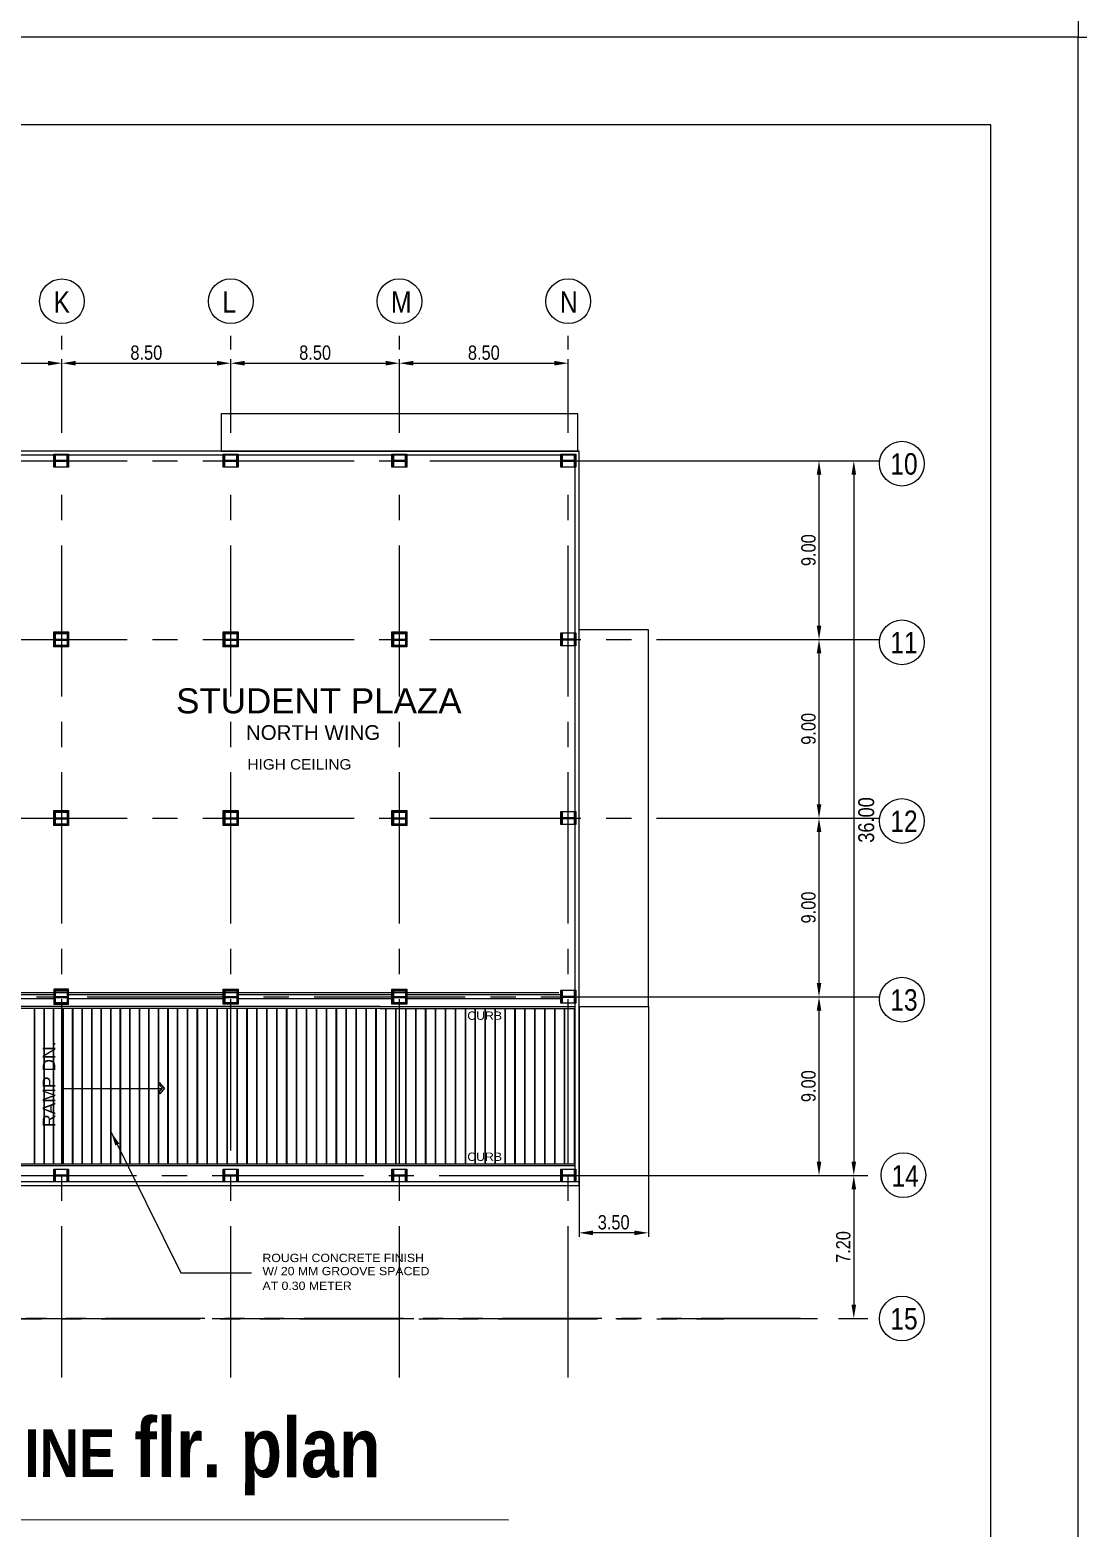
# Model space of a CAD drawing. Header units: millimetres. Extents: x 2148 to 2681, y 758 to 986.
# Drawn here: x 2248.65 to 2275.05, y 872.5 to 910.22 of the extents above; entities that cross this region are included whole.
import ezdxf

# ---------------------------------------------------------------- set-up
doc = ezdxf.new("R2010")
doc.units = ezdxf.units.MM
for name, pattern in [('CENTER2', [28.575, 19.05, -3.175, 3.175, -3.175]), ('PHANTOM2', [1.25, 0.625, -0.125, 0.125, -0.125, 0.125, -0.125]), ('PHANTOMX2', [5, 2.5, -0.5, 0.5, -0.5, 0.5, -0.5])]:
    doc.linetypes.add(name, pattern=pattern)
for name, color, linetype in [('3TX-TITLE', 3, 'Continuous'), ('4CO', 4, 'Continuous'), ('cladding', 2, 'Continuous'), ('COL-EX', 2, 'Continuous'), ('COL-IN', 2, 'Continuous'), ('D', 1, 'Continuous'), ('DIM', 20, 'Continuous'), ('DR', 7, 'Continuous'), ('ELAYOUT', 4, 'Continuous'), ('FIXTURE', 1, 'Continuous'), ('grid', 241, 'PHANTOMX2'), ('HATCH', 8, 'Continuous'), ('S_GRID LINES', 252, 'Continuous'), ('TEXT', 6, 'Continuous'), ('wall', 4, 'Continuous')]:
    doc.layers.add(name, color=color, linetype=linetype)
doc.styles.add('ARIALNW', font='ARIALN.TTF')
doc.styles.add('MMTX$0$ESMX$0$X-OPTA1D', font='x-opta1d')
doc.styles.add('ROMANT', font='romant__.ttf')
doc.styles.add('SWISS', font='swissl.ttf')
doc.dimstyles.new('DIM 200', dxfattribs={"dimtxt": 0.36, "dimasz": 0.35, "dimexe": 0.1, "dimexo": 0, "dimgap": 0.08, "dimtad": 1, "dimlfac": 2, "dimrnd": 0.005, "dimzin": 1, "dimdsep": 46, "dimtxsty": 'ARIALNW', "dimcen": 0.09, "dimclrd": 6, "dimclre": 6, "dimclrt": 13, "dimadec": 0, "dimazin": 0, "dimtfac": 1, "dimtofl": 0, "dimtmove": 2, "dimatfit": 3, "dimfxl": 1, "dimtolj": 1, "dimtzin": 0, "dimarcsym": 0})

# ---------------------------------------------------------------- blocks, each defined once
blk = doc.blocks.new('A$C1DB67A09')
at = {"layer": 'Defpoints', "ltscale": 0.5, "elevation": 0}
blk.add_lwpolyline([(7.292, -83.48), (108.892, -83.48), (108.892, -7.28), (7.292, -7.28)], close=True, dxfattribs=at)
at = {"layer": 'wall', "color": 16, "linetype": 'ByBlock', "ltscale": 1.5, "elevation": 0}
blk.add_lwpolyline([(9.492, -81.28), (106.692, -81.28), (106.692, -9.48), (9.492, -9.48)], close=True, dxfattribs=at)
blk = doc.blocks.new('*D2242')
at = {"layer": 'D', "color": 6, "lineweight": -2, "ltscale": 0.5, "transparency": 16777216}
for p, q in [((2262.451, 899.373), (2269.503, 899.373)), ((2269.403, 899.023), (2269.403, 881.723)), ((2262.024, 881.373), (2269.503, 881.373))]:
    blk.add_line(p, q, dxfattribs=at)
at = {"layer": 'D', "color": 6, "ltscale": 0.5, "transparency": 16777216}
for points in [[(2269.344, 899.023), (2269.461, 899.023), (2269.403, 899.373)], [(2269.344, 881.723), (2269.461, 881.723), (2269.403, 881.373)]]:
    blk.add_solid(points, dxfattribs=at)
at = {"layer": 'Defpoints', "color": 0, "ltscale": 0.5, "transparency": 16777216}
for p in [(2262.451, 899.373, 0), (2262.024, 881.373, 0), (2269.403, 881.373)]:
    blk.add_point(p, dxfattribs=at)
at = {"layer": 'D', "color": 13, "ltscale": 0.5, "transparency": 16777216, "insert": (2269.718, 890.328), "char_height": 0.4, "attachment_point": 5, "rotation": 90, "style": 'ARIALNW'}
blk.add_mtext('\\A1;36.00', dxfattribs=at)
blk = doc.blocks.new('*D2243')
at = {"layer": 'D', "color": 6, "lineweight": -2, "ltscale": 0.5, "transparency": 16777216}
for p, q in [((2262.482, 885.633), (2262.482, 879.83)), ((2264.229, 885.633), (2264.229, 879.83)), ((2263.879, 879.93), (2262.832, 879.93))]:
    blk.add_line(p, q, dxfattribs=at)
at = {"layer": 'D', "color": 6, "ltscale": 0.5, "transparency": 16777216}
for points in [[(2262.832, 879.988), (2262.832, 879.872), (2262.482, 879.93)], [(2263.879, 879.988), (2263.879, 879.872), (2264.229, 879.93)]]:
    blk.add_solid(points, dxfattribs=at)
at = {"layer": 'Defpoints', "color": 0, "ltscale": 0.5, "transparency": 16777216}
for p in [(2262.482, 885.633), (2264.229, 885.633, 0), (2262.482, 879.93)]:
    blk.add_point(p, dxfattribs=at)
at = {"layer": 'D', "color": 13, "ltscale": 0.5, "transparency": 16777216, "insert": (2263.355, 880.194), "char_height": 0.36, "attachment_point": 5, "style": 'ARIALNW'}
blk.add_mtext('\\A1;3.50', dxfattribs=at)
blk = doc.blocks.new('*D2251')
at = {"layer": 'Defpoints', "color": 0, "linetype": 'ByBlock', "ltscale": 0.5, "transparency": 16777216}
for p in [(2244.938, 901.831, 0), (2249.459, 901.831), (2249.459, 901.831)]:
    blk.add_point(p, dxfattribs=at)
at = {"layer": 'ELAYOUT', "color": 6, "linetype": 'ByBlock', "lineweight": -2, "ltscale": 0.5, "transparency": 16777216}
for p, q in [((2244.938, 901.831), (2244.938, 901.931)), ((2245.288, 901.831), (2249.109, 901.831)), ((2249.459, 901.831), (2249.459, 901.931))]:
    blk.add_line(p, q, dxfattribs=at)
at = {"layer": 'ELAYOUT', "color": 6, "linetype": 'ByBlock', "ltscale": 0.5, "transparency": 16777216}
for points in [[(2245.288, 901.89), (2245.288, 901.773), (2244.938, 901.831)], [(2249.109, 901.89), (2249.109, 901.773), (2249.459, 901.831)]]:
    blk.add_solid(points, dxfattribs=at)
at = {"layer": 'ELAYOUT', "color": 13, "linetype": 'ByBlock', "ltscale": 0.5, "transparency": 16777216, "insert": (2247.199, 902.095), "char_height": 0.36, "attachment_point": 5, "style": 'ARIALNW'}
blk.add_mtext('\\A1;9.00', dxfattribs=at)
blk = doc.blocks.new('*D2252')
at = {"layer": 'Defpoints', "color": 0, "linetype": 'ByBlock', "ltscale": 0.5, "transparency": 16777216}
for p in [(2249.459, 901.831), (2253.711, 901.831), (2253.711, 901.831)]:
    blk.add_point(p, dxfattribs=at)
at = {"layer": 'ELAYOUT', "color": 6, "linetype": 'ByBlock', "lineweight": -2, "ltscale": 0.5, "transparency": 16777216}
for p, q in [((2249.459, 901.831), (2249.459, 901.931)), ((2249.809, 901.831), (2253.361, 901.831)), ((2253.711, 901.831), (2253.711, 901.931))]:
    blk.add_line(p, q, dxfattribs=at)
at = {"layer": 'ELAYOUT', "color": 6, "linetype": 'ByBlock', "ltscale": 0.5, "transparency": 16777216}
for points in [[(2249.809, 901.89), (2249.809, 901.773), (2249.459, 901.831)], [(2253.361, 901.89), (2253.361, 901.773), (2253.711, 901.831)]]:
    blk.add_solid(points, dxfattribs=at)
at = {"layer": 'ELAYOUT', "color": 13, "linetype": 'ByBlock', "ltscale": 0.5, "transparency": 16777216, "insert": (2251.585, 902.095), "char_height": 0.36, "attachment_point": 5, "style": 'ARIALNW'}
blk.add_mtext('\\A1;8.50', dxfattribs=at)
blk = doc.blocks.new('*D2253')
at = {"layer": 'Defpoints', "color": 0, "linetype": 'ByBlock', "ltscale": 0.5, "transparency": 16777216}
for p in [(2253.711, 901.831), (2257.96, 901.831), (2257.96, 901.831)]:
    blk.add_point(p, dxfattribs=at)
at = {"layer": 'ELAYOUT', "color": 6, "linetype": 'ByBlock', "lineweight": -2, "ltscale": 0.5, "transparency": 16777216}
for p, q in [((2253.711, 901.831), (2253.711, 901.931)), ((2254.061, 901.831), (2257.61, 901.831)), ((2257.96, 901.831), (2257.96, 901.931))]:
    blk.add_line(p, q, dxfattribs=at)
at = {"layer": 'ELAYOUT', "color": 6, "linetype": 'ByBlock', "ltscale": 0.5, "transparency": 16777216}
for points in [[(2254.061, 901.89), (2254.061, 901.773), (2253.711, 901.831)], [(2257.61, 901.89), (2257.61, 901.773), (2257.96, 901.831)]]:
    blk.add_solid(points, dxfattribs=at)
at = {"layer": 'ELAYOUT', "color": 13, "linetype": 'ByBlock', "ltscale": 0.5, "transparency": 16777216, "insert": (2255.836, 902.095), "char_height": 0.36, "attachment_point": 5, "style": 'ARIALNW'}
blk.add_mtext('\\A1;8.50', dxfattribs=at)
blk = doc.blocks.new('*D2254')
at = {"layer": 'Defpoints', "color": 0, "linetype": 'ByBlock', "ltscale": 0.5, "transparency": 16777216}
for p in [(2257.96, 901.831), (2262.21, 901.831, 0), (2262.21, 901.831)]:
    blk.add_point(p, dxfattribs=at)
at = {"layer": 'ELAYOUT', "color": 6, "linetype": 'ByBlock', "lineweight": -2, "ltscale": 0.5, "transparency": 16777216}
for p, q in [((2257.96, 901.831), (2257.96, 901.931)), ((2258.31, 901.831), (2261.86, 901.831)), ((2262.21, 901.831), (2262.21, 901.931))]:
    blk.add_line(p, q, dxfattribs=at)
at = {"layer": 'ELAYOUT', "color": 6, "linetype": 'ByBlock', "ltscale": 0.5, "transparency": 16777216}
for points in [[(2258.31, 901.89), (2258.31, 901.773), (2257.96, 901.831)], [(2261.86, 901.89), (2261.86, 901.773), (2262.21, 901.831)]]:
    blk.add_solid(points, dxfattribs=at)
at = {"layer": 'ELAYOUT', "color": 13, "linetype": 'ByBlock', "ltscale": 0.5, "transparency": 16777216, "insert": (2260.085, 902.095), "char_height": 0.36, "attachment_point": 5, "style": 'ARIALNW'}
blk.add_mtext('\\A1;8.50', dxfattribs=at)
blk = doc.blocks.new('*D2255')
at = {"color": 6, "lineweight": -2, "transparency": 16777216}
for p, q in [((2267.527, 899.373), (2268.626, 899.373)), ((2268.526, 899.023), (2268.526, 895.223)), ((2267.812, 894.873), (2268.626, 894.873))]:
    blk.add_line(p, q, dxfattribs=at)
at = {"color": 6, "transparency": 16777216}
for points in [[(2268.468, 899.023), (2268.585, 899.023), (2268.526, 899.373)], [(2268.468, 895.223), (2268.585, 895.223), (2268.526, 894.873)]]:
    blk.add_solid(points, dxfattribs=at)
at = {"layer": 'Defpoints', "color": 0, "transparency": 16777216}
for p in [(2267.527, 899.373), (2267.812, 894.873, 0), (2268.526, 894.873)]:
    blk.add_point(p, dxfattribs=at)
at = {"color": 13, "transparency": 16777216, "insert": (2268.263, 897.123), "char_height": 0.36, "attachment_point": 5, "rotation": 90, "style": 'ARIALNW'}
blk.add_mtext('\\A1;9.00', dxfattribs=at)
blk = doc.blocks.new('*D2256')
at = {"color": 6, "lineweight": -2, "transparency": 16777216}
for p, q in [((2267.812, 894.873), (2268.626, 894.873)), ((2268.526, 894.523), (2268.526, 890.723)), ((2268.526, 890.373), (2268.626, 890.373))]:
    blk.add_line(p, q, dxfattribs=at)
at = {"color": 6, "transparency": 16777216}
for points in [[(2268.468, 894.523), (2268.585, 894.523), (2268.526, 894.873)], [(2268.468, 890.723), (2268.585, 890.723), (2268.526, 890.373)]]:
    blk.add_solid(points, dxfattribs=at)
at = {"layer": 'Defpoints', "color": 0, "transparency": 16777216}
for p in [(2267.812, 894.873, 0), (2268.526, 890.373, 0), (2268.526, 890.373)]:
    blk.add_point(p, dxfattribs=at)
at = {"color": 13, "transparency": 16777216, "insert": (2268.263, 892.623), "char_height": 0.36, "attachment_point": 5, "rotation": 90, "style": 'ARIALNW'}
blk.add_mtext('\\A1;9.00', dxfattribs=at)
blk = doc.blocks.new('*D2257')
at = {"color": 6, "lineweight": -2, "transparency": 16777216}
for p, q in [((2268.526, 890.373), (2268.626, 890.373)), ((2268.526, 890.023), (2268.526, 886.223)), ((2268.526, 885.873), (2268.626, 885.873))]:
    blk.add_line(p, q, dxfattribs=at)
at = {"color": 6, "transparency": 16777216}
for points in [[(2268.468, 890.023), (2268.585, 890.023), (2268.526, 890.373)], [(2268.468, 886.223), (2268.585, 886.223), (2268.526, 885.873)]]:
    blk.add_solid(points, dxfattribs=at)
at = {"layer": 'Defpoints', "color": 0, "transparency": 16777216}
for p in [(2268.526, 890.373, 0), (2268.526, 885.873, 0), (2268.526, 885.873)]:
    blk.add_point(p, dxfattribs=at)
at = {"color": 13, "transparency": 16777216, "insert": (2268.263, 888.123), "char_height": 0.36, "attachment_point": 5, "rotation": 90, "style": 'ARIALNW'}
blk.add_mtext('\\A1;9.00', dxfattribs=at)
blk = doc.blocks.new('*D2238')
at = {"color": 6, "lineweight": -2, "transparency": 16777216}
for p, q in [((2268.526, 885.873), (2268.626, 885.873)), ((2268.526, 885.523), (2268.526, 881.724)), ((2268.526, 881.374), (2268.626, 881.374))]:
    blk.add_line(p, q, dxfattribs=at)
at = {"color": 6, "transparency": 16777216}
for points in [[(2268.468, 885.523), (2268.585, 885.523), (2268.526, 885.873)], [(2268.468, 881.724), (2268.585, 881.724), (2268.526, 881.374)]]:
    blk.add_solid(points, dxfattribs=at)
at = {"layer": 'Defpoints', "color": 0, "transparency": 16777216}
for p in [(2268.526, 885.873, 0), (2268.526, 881.374, 0), (2268.526, 881.374)]:
    blk.add_point(p, dxfattribs=at)
at = {"color": 13, "transparency": 16777216, "insert": (2268.263, 883.623), "char_height": 0.36, "attachment_point": 5, "rotation": 90, "style": 'ARIALNW'}
blk.add_mtext('\\A1;9.00', dxfattribs=at)
blk = doc.blocks.new('*D2239')
at = {"color": 6, "lineweight": -2, "transparency": 16777216}
for p, q in [((2269.018, 881.373), (2269.503, 881.373)), ((2269.403, 881.023), (2269.403, 878.122)), ((2269.018, 877.772), (2269.503, 877.772))]:
    blk.add_line(p, q, dxfattribs=at)
at = {"color": 6, "transparency": 16777216}
for points in [[(2269.344, 881.023), (2269.461, 881.023), (2269.403, 881.373)], [(2269.344, 878.122), (2269.461, 878.122), (2269.403, 877.772)]]:
    blk.add_solid(points, dxfattribs=at)
at = {"layer": 'Defpoints', "color": 0, "transparency": 16777216}
for p in [(2269.018, 881.373, 0), (2269.018, 877.772, 0), (2269.403, 877.772)]:
    blk.add_point(p, dxfattribs=at)
at = {"color": 13, "transparency": 16777216, "insert": (2269.139, 879.572), "char_height": 0.36, "attachment_point": 5, "rotation": 90, "style": 'ARIALNW'}
blk.add_mtext('\\A1;7.20', dxfattribs=at)

msp = doc.modelspace()

# ---------------------------------------------------------------- linework, layer by layer
at = {"ltscale": 0.05}
for p, q in [((2264.9983995, 899.3728434, 0), (2270.054741, 899.3728434, 0)), ((2264.9983995, 894.872725, 0), (2270.054741, 894.872725, 0)), ((2264.9983995, 890.372725, 0), (2270.054741, 890.372725, 0)), ((2264.9983995, 885.8728705, 0), (2270.054741, 885.8728705, 0))]:
    msp.add_line(p, q, dxfattribs=at)
at = {"color": 2}
for p, q in [((2257.4748638, 885.5828705, 0), (2239.6820646, 885.5828704, 0)), ((2257.4748638, 885.6328705, 0), (2239.7070835, 885.6328704, 0)), ((2257.4748638, 885.6328705, 0), (2262.3818404, 885.6328705, 0)), ((2257.4748638, 885.5828705, 0), (2262.3818404, 885.5828705, 0)), ((2262.3818404, 881.6131784, 0), (2237.457521, 881.6131784, 0)), ((2262.3818404, 881.6631784, 0), (2237.4858776, 881.6631784, 0))]:
    msp.add_line(p, q, dxfattribs=at)
msp.add_line((2240.5216885, 872.7113182, 0), (2260.7098583, 872.6984092, 0))
at = {"elevation": 0}
msp.add_lwpolyline([(2262.4498742, 899.6128704), (2262.4498742, 900.5577805), (2253.4707876, 900.5577805), (2253.4707876, 899.6128704)], close=True, dxfattribs=at)
for centre in [(2249.4590385, 903.3917011, 0), (2253.7112541, 903.392015, 0), (2257.9602598, 903.392015, 0), (2262.2103407, 903.392015, 0), (2270.6137925, 899.3022058, 0), (2270.6137925, 894.8020874, 0), (2270.6137925, 890.3020874, 0), (2270.6137925, 885.8022329, 0), (2270.651059, 881.3825565, 0), (2270.6137925, 877.7719101, 0)]:
    msp.add_circle(centre, 0.5634965)
at = {"layer": '3TX-TITLE', "linetype": 'PHANTOM2', "ltscale": 4}
for p, q in [((2268.0590184, 877.7719101), (2236.1003469, 877.7719101, 0)), ((2245.4446605, 877.7619101, 0), (2266.1269018, 877.7619101, 0))]:
    msp.add_line(p, q, dxfattribs=at)
at = {"layer": 'cladding', "elevation": 0}
for points in [[(2249.6259802, 899.5375945), (2249.6259802, 899.2125945), (2249.2509802, 899.2125945), (2249.2509802, 899.5375945)], [(2253.8975605, 899.5375945), (2253.8975605, 899.2125945), (2253.5225605, 899.2125945), (2253.5225605, 899.5375945)], [(2258.1465661, 899.5375945), (2258.1465661, 899.2125945), (2257.7715661, 899.2125945), (2257.7715661, 899.5375945)], [(2262.3989991, 899.5375945), (2262.3989991, 899.2125945), (2262.0239991, 899.2125945), (2262.0239991, 899.5375945)], [(2249.6259802, 895.0625945), (2249.6259802, 894.6875945), (2249.2509802, 894.6875945), (2249.2509802, 895.0625945)], [(2253.8975605, 895.0625945), (2253.8975605, 894.6875945), (2253.5225605, 894.6875945), (2253.5225605, 895.0625945)], [(2258.1465661, 895.0625945), (2258.1465661, 894.6875945), (2257.7715661, 894.6875945), (2257.7715661, 895.0625945)], [(2262.3989991, 895.0375945), (2262.3989991, 894.7125945), (2262.0239991, 894.7125945), (2262.0239991, 895.0375945)], [(2249.6259802, 890.5625945), (2249.6259802, 890.1875945), (2249.2509802, 890.1875945), (2249.2509802, 890.5625945)], [(2253.8975605, 890.5625945), (2253.8975605, 890.1875945), (2253.5225605, 890.1875945), (2253.5225605, 890.5625945)], [(2258.1465661, 890.5625945), (2258.1465661, 890.1875945), (2257.7715661, 890.1875945), (2257.7715661, 890.5625945)], [(2262.3989991, 890.5375945), (2262.3989991, 890.2125945), (2262.0239991, 890.2125945), (2262.0239991, 890.5375945)], [(2249.6259802, 885.6875945), (2249.6259802, 886.0625945), (2249.2509802, 886.0625945), (2249.2509802, 885.6875945)], [(2253.8975605, 886.0625945), (2253.8975605, 885.6875945), (2253.5225605, 885.6875945), (2253.5225605, 886.0625945)], [(2258.1465661, 886.0625945), (2258.1465661, 885.6875945), (2257.7715661, 885.6875945), (2257.7715661, 886.0625945)], [(2262.3989991, 886.0375945), (2262.3989991, 885.7125945), (2262.0239991, 885.7125945), (2262.0239991, 886.0375945)], [(2249.6259802, 881.5375945), (2249.6259802, 881.2125945), (2249.2509802, 881.2125945), (2249.2509802, 881.5375945)], [(2253.8975605, 881.5375945), (2253.8975605, 881.2125945), (2253.5225605, 881.2125945), (2253.5225605, 881.5375945)], [(2258.1465661, 881.5375945), (2258.1465661, 881.2125945), (2257.7715661, 881.2125945), (2257.7715661, 881.5375945)], [(2258.1465661, 881.5375945), (2258.1465661, 881.2125945), (2257.7715661, 881.2125945), (2257.7715661, 881.5375945)], [(2262.3989991, 881.5375945), (2262.3989991, 881.2125945), (2262.0239991, 881.2125945), (2262.0239991, 881.5375945)]]:
    msp.add_lwpolyline(points, close=True, dxfattribs=at)
at = {"layer": 'COL-EX', "elevation": 0}
for points in [[(2249.5834802, 899.3650565), (2249.5834802, 899.2225565), (2249.6134802, 899.2225565), (2249.6134802, 899.5225565), (2249.5834802, 899.5225565), (2249.5834802, 899.3800565), (2249.2934802, 899.3800565), (2249.2934802, 899.5225565), (2249.2634802, 899.5225565), (2249.2634802, 899.2225565), (2249.2934802, 899.2225565), (2249.2934802, 899.3650565)], [(2253.8550605, 899.3650565), (2253.8550605, 899.2225565), (2253.8850605, 899.2225565), (2253.8850605, 899.5225565), (2253.8550605, 899.5225565), (2253.8550605, 899.3800565), (2253.5650605, 899.3800565), (2253.5650605, 899.5225565), (2253.5350605, 899.5225565), (2253.5350605, 899.2225565), (2253.5650605, 899.2225565), (2253.5650605, 899.3650565)], [(2258.1040661, 899.3650565), (2258.1040661, 899.2225565), (2258.1340661, 899.2225565), (2258.1340661, 899.5225565), (2258.1040661, 899.5225565), (2258.1040661, 899.3800565), (2257.8140661, 899.3800565), (2257.8140661, 899.5225565), (2257.7840661, 899.5225565), (2257.7840661, 899.2225565), (2257.8140661, 899.2225565), (2257.8140661, 899.3650565)], [(2262.3564991, 899.3650565), (2262.3564991, 899.2225565), (2262.3864991, 899.2225565), (2262.3864991, 899.5225565), (2262.3564991, 899.5225565), (2262.3564991, 899.3800565), (2262.0664991, 899.3800565), (2262.0664991, 899.5225565), (2262.0364991, 899.5225565), (2262.0364991, 899.2225565), (2262.0664991, 899.2225565), (2262.0664991, 899.3650565)], [(2262.3564991, 894.8650565), (2262.3564991, 894.7225565), (2262.3864991, 894.7225565), (2262.3864991, 895.0225565), (2262.3564991, 895.0225565), (2262.3564991, 894.8800565), (2262.0664991, 894.8800565), (2262.0664991, 895.0225565), (2262.0364991, 895.0225565), (2262.0364991, 894.7225565), (2262.0664991, 894.7225565), (2262.0664991, 894.8650565)], [(2262.3564991, 890.3650565), (2262.3564991, 890.2225565), (2262.3864991, 890.2225565), (2262.3864991, 890.5225565), (2262.3564991, 890.5225565), (2262.3564991, 890.3800565), (2262.0664991, 890.3800565), (2262.0664991, 890.5225565), (2262.0364991, 890.5225565), (2262.0364991, 890.2225565), (2262.0664991, 890.2225565), (2262.0664991, 890.3650565)], [(2262.3564991, 885.8650565), (2262.3564991, 885.7225565), (2262.3864991, 885.7225565), (2262.3864991, 886.0225565), (2262.3564991, 886.0225565), (2262.3564991, 885.8800565), (2262.0664991, 885.8800565), (2262.0664991, 886.0225565), (2262.0364991, 886.0225565), (2262.0364991, 885.7225565), (2262.0664991, 885.7225565), (2262.0664991, 885.8650565)], [(2249.5834802, 881.3650565), (2249.5834802, 881.2225565), (2249.6134802, 881.2225565), (2249.6134802, 881.5225565), (2249.5834802, 881.5225565), (2249.5834802, 881.3800565), (2249.2934802, 881.3800565), (2249.2934802, 881.5225565), (2249.2634802, 881.5225565), (2249.2634802, 881.2225565), (2249.2934802, 881.2225565), (2249.2934802, 881.3650565)], [(2253.8550605, 881.3650565), (2253.8550605, 881.2225565), (2253.8850605, 881.2225565), (2253.8850605, 881.5225565), (2253.8550605, 881.5225565), (2253.8550605, 881.3800565), (2253.5650605, 881.3800565), (2253.5650605, 881.5225565), (2253.5350605, 881.5225565), (2253.5350605, 881.2225565), (2253.5650605, 881.2225565), (2253.5650605, 881.3650565)], [(2258.1040661, 881.3650565), (2258.1040661, 881.2225565), (2258.1340661, 881.2225565), (2258.1340661, 881.5225565), (2258.1040661, 881.5225565), (2258.1040661, 881.3800565), (2257.8140661, 881.3800565), (2257.8140661, 881.5225565), (2257.7840661, 881.5225565), (2257.7840661, 881.2225565), (2257.8140661, 881.2225565), (2257.8140661, 881.3650565)], [(2262.3564991, 881.3650565), (2262.3564991, 881.2225565), (2262.3864991, 881.2225565), (2262.3864991, 881.5225565), (2262.3564991, 881.5225565), (2262.3564991, 881.3800565), (2262.0664991, 881.3800565), (2262.0664991, 881.5225565), (2262.0364991, 881.5225565), (2262.0364991, 881.2225565), (2262.0664991, 881.2225565), (2262.0664991, 881.3650565)]]:
    msp.add_lwpolyline(points, close=True, dxfattribs=at)
at = {"layer": 'COL-IN'}
for p, q in [((2249.2634802, 894.6975565, 0), (2249.2634802, 895.0475565, 0)), ((2249.2634802, 895.0475565, 0), (2249.6134802, 895.0475565, 0)), ((2249.2884802, 895.0475565, 0), (2249.2884802, 894.6975565, 0)), ((2249.2884802, 895.0225565, 0), (2249.5884802, 895.0225565, 0)), ((2249.5884802, 895.0475565, 0), (2249.5884802, 894.6975565, 0)), ((2249.6134802, 895.0475565, 0), (2249.6134802, 894.6975565, 0)), ((2253.5350605, 894.6975565), (2253.5350605, 895.0475565)), ((2253.5350605, 895.0475565), (2253.8850605, 895.0475565)), ((2253.5600605, 895.0475565), (2253.5600605, 894.6975565)), ((2253.5600605, 895.0225565), (2253.8600605, 895.0225565)), ((2253.8600605, 895.0475565), (2253.8600605, 894.6975565)), ((2253.8850605, 895.0475565), (2253.8850605, 894.6975565)), ((2257.7840661, 894.6975565), (2257.7840661, 895.0475565)), ((2257.7840661, 895.0475565), (2258.1340661, 895.0475565)), ((2257.8090661, 895.0475565), (2257.8090661, 894.6975565)), ((2257.8090661, 895.0225565), (2258.1090661, 895.0225565)), ((2258.1090661, 895.0475565), (2258.1090661, 894.6975565)), ((2258.1340661, 895.0475565), (2258.1340661, 894.6975565)), ((2249.6134802, 894.6975565, 0), (2249.2634802, 894.6975565, 0)), ((2249.2884802, 894.8850565, 0), (2249.5884802, 894.8850565, 0)), ((2249.2884802, 894.8600565, 0), (2249.5884802, 894.8600565, 0)), ((2249.5884802, 894.7225565, 0), (2249.2884802, 894.7225565, 0)), ((2253.8850605, 894.6975565), (2253.5350605, 894.6975565)), ((2253.5600605, 894.8850565), (2253.8600605, 894.8850565)), ((2253.5600605, 894.8600565), (2253.8600605, 894.8600565)), ((2253.8600605, 894.7225565), (2253.5600605, 894.7225565)), ((2258.1340661, 894.6975565), (2257.7840661, 894.6975565)), ((2257.8090661, 894.8850565), (2258.1090661, 894.8850565)), ((2257.8090661, 894.8600565), (2258.1090661, 894.8600565)), ((2258.1090661, 894.7225565), (2257.8090661, 894.7225565)), ((2249.2634802, 890.1975565, 0), (2249.2634802, 890.5475565, 0)), ((2249.2634802, 890.5475565, 0), (2249.6134802, 890.5475565, 0)), ((2249.2884802, 890.5475565, 0), (2249.2884802, 890.1975565, 0)), ((2249.2884802, 890.5225565, 0), (2249.5884802, 890.5225565, 0)), ((2249.5884802, 890.5475565, 0), (2249.5884802, 890.1975565, 0)), ((2249.6134802, 890.5475565, 0), (2249.6134802, 890.1975565, 0)), ((2253.5350605, 890.1975565), (2253.5350605, 890.5475565)), ((2253.5350605, 890.5475565), (2253.8850605, 890.5475565)), ((2253.5600605, 890.5475565), (2253.5600605, 890.1975565)), ((2253.5600605, 890.5225565), (2253.8600605, 890.5225565)), ((2253.8600605, 890.5475565), (2253.8600605, 890.1975565)), ((2253.8850605, 890.5475565), (2253.8850605, 890.1975565)), ((2257.7840661, 890.1975565), (2257.7840661, 890.5475565)), ((2257.7840661, 890.5475565), (2258.1340661, 890.5475565)), ((2257.8090661, 890.5475565), (2257.8090661, 890.1975565)), ((2257.8090661, 890.5225565), (2258.1090661, 890.5225565)), ((2258.1090661, 890.5475565), (2258.1090661, 890.1975565)), ((2258.1340661, 890.5475565), (2258.1340661, 890.1975565)), ((2249.6134802, 890.1975565, 0), (2249.2634802, 890.1975565, 0)), ((2249.2884802, 890.3850565, 0), (2249.5884802, 890.3850565, 0)), ((2249.2884802, 890.3600565, 0), (2249.5884802, 890.3600565, 0)), ((2249.5884802, 890.2225565, 0), (2249.2884802, 890.2225565, 0)), ((2253.8850605, 890.1975565), (2253.5350605, 890.1975565)), ((2253.5600605, 890.3850565), (2253.8600605, 890.3850565)), ((2253.5600605, 890.3600565), (2253.8600605, 890.3600565)), ((2253.8600605, 890.2225565), (2253.5600605, 890.2225565)), ((2258.1340661, 890.1975565), (2257.7840661, 890.1975565)), ((2257.8090661, 890.3850565), (2258.1090661, 890.3850565)), ((2257.8090661, 890.3600565), (2258.1090661, 890.3600565)), ((2258.1090661, 890.2225565), (2257.8090661, 890.2225565)), ((2249.2634802, 885.6975565, 0), (2249.2634802, 886.0475565, 0)), ((2249.2634802, 886.0475565, 0), (2249.6134802, 886.0475565, 0)), ((2249.2884802, 886.0475565, 0), (2249.2884802, 885.6975565, 0)), ((2249.2884802, 886.0225565, 0), (2249.5884802, 886.0225565, 0)), ((2249.2884802, 885.8850565, 0), (2249.5884802, 885.8850565, 0)), ((2249.5884802, 886.0475565, 0), (2249.5884802, 885.6975565, 0)), ((2249.6134802, 886.0475565, 0), (2249.6134802, 885.6975565, 0)), ((2253.5350605, 885.6975565), (2253.5350605, 886.0475565)), ((2253.5350605, 886.0475565), (2253.8850605, 886.0475565)), ((2253.5600605, 886.0475565), (2253.5600605, 885.6975565)), ((2253.5600605, 886.0225565), (2253.8600605, 886.0225565)), ((2253.5600605, 885.8850565), (2253.8600605, 885.8850565)), ((2253.8600605, 886.0475565), (2253.8600605, 885.6975565)), ((2253.8850605, 886.0475565), (2253.8850605, 885.6975565)), ((2257.7840661, 885.6975565), (2257.7840661, 886.0475565)), ((2257.7840661, 886.0475565), (2258.1340661, 886.0475565)), ((2257.8090661, 886.0475565), (2257.8090661, 885.6975565)), ((2257.8090661, 886.0225565), (2258.1090661, 886.0225565)), ((2257.8090661, 885.8850565), (2258.1090661, 885.8850565)), ((2258.1090661, 886.0475565), (2258.1090661, 885.6975565)), ((2258.1340661, 886.0475565), (2258.1340661, 885.6975565)), ((2249.6134802, 885.6975565, 0), (2249.2634802, 885.6975565, 0)), ((2249.2884802, 885.8600565, 0), (2249.5884802, 885.8600565, 0)), ((2249.5884802, 885.7225565, 0), (2249.2884802, 885.7225565, 0)), ((2253.8850605, 885.6975565), (2253.5350605, 885.6975565)), ((2253.5600605, 885.8600565), (2253.8600605, 885.8600565)), ((2253.8600605, 885.7225565), (2253.5600605, 885.7225565)), ((2258.1340661, 885.6975565), (2257.7840661, 885.6975565)), ((2257.8090661, 885.8600565), (2258.1090661, 885.8600565)), ((2258.1090661, 885.7225565), (2257.8090661, 885.7225565))]:
    msp.add_line(p, q, dxfattribs=at)
at = {"layer": 'D', "ltscale": 0.5}
msp.add_line((2261.9698742, 885.9743138, 0), (2244.9314016, 885.9743138, 0), dxfattribs=at)
at = {"layer": 'D', "ltscale": 0.5, "elevation": 0}
msp.add_lwpolyline([(2262.4785906, 895.1128704), (2262.4785906, 885.6328705), (2264.2289036, 885.6328705), (2264.2289036, 895.1128704)], close=True, dxfattribs=at)
at = {"layer": 'Defpoints', "ltscale": 0.5, "elevation": 0}
for points in [[(2275.0500187, 910.0388045), (2376.6500187, 910.0388045), (2376.6500187, 986.2388045), (2275.0500187, 986.2388045)], [(2173.4500187, 833.8388045), (2275.0500187, 833.8388045), (2275.0500187, 910.0388045), (2173.4500187, 910.0388045)]]:
    msp.add_lwpolyline(points, close=True, dxfattribs=at)
at = {"layer": 'DR', "linetype": 'ByBlock', "ltscale": 0.5}
for p, q in [((2249.4888829, 881.6631784, 0), (2249.4888829, 885.5828705, 0)), ((2249.4988829, 881.6631784, 0), (2249.4988829, 885.5828705, 0))]:
    msp.add_line(p, q, dxfattribs=at)
at = {"layer": 'FIXTURE', "linetype": 'ByBlock', "ltscale": 0.5}
for p, q in [((2262.4818404, 899.6128704, 0), (2244.9851828, 899.6128704, 0)), ((2262.3818404, 899.5128704, 0), (2245.1259802, 899.5128704, 0)), ((2262.3818404, 881.222731, 0), (2262.3818404, 899.5128704, 0)), ((2262.4818404, 881.122731, 0), (2262.4818404, 899.6128704, 0))]:
    msp.add_line(p, q, dxfattribs=at)
at = {"layer": 'grid', "ltscale": 0.7}
for p, q in [((2249.4590385, 900.0748573, 0), (2249.4590385, 902.8285185, 0)), ((2253.7112541, 900.0745434, 0), (2253.7112541, 902.8285185, 0)), ((2257.9602598, 900.0745434, 0), (2257.9602598, 902.8285185, 0)), ((2262.2103407, 900.0745434, 0), (2262.2103407, 902.8285185, 0))]:
    msp.add_line(p, q, dxfattribs=at)
at = {"layer": 'HATCH', "linetype": 'ByBlock', "ltscale": 0.5}
for p, q in [((2248.7688829, 881.6631784, 0), (2248.7688829, 885.5828705, 0)), ((2248.7788829, 881.6631784, 0), (2248.7788829, 885.5828705, 0)), ((2249.0088829, 881.6631784, 0), (2249.0088829, 885.5828705, 0)), ((2249.0188829, 881.6631784, 0), (2249.0188829, 885.5828705, 0)), ((2249.2488829, 881.6631784, 0), (2249.2488829, 885.5828705, 0)), ((2249.2588829, 881.6631784, 0), (2249.2588829, 885.5828705, 0)), ((2249.4601969, 881.6631784, 0), (2249.4601969, 885.6328704, 0)), ((2249.7288829, 881.6631784, 0), (2249.7288829, 885.5828705, 0)), ((2249.7388829, 881.6631784, 0), (2249.7388829, 885.5828705, 0)), ((2249.9688829, 881.6631784, 0), (2249.9688829, 885.5828705, 0)), ((2249.9788829, 881.6631784, 0), (2249.9788829, 885.5828705, 0)), ((2250.2088829, 881.6631784, 0), (2250.2088829, 885.5828705, 0)), ((2250.2188829, 881.6631784, 0), (2250.2188829, 885.5828705, 0)), ((2250.4488829, 881.6631784, 0), (2250.4488829, 885.5828705, 0)), ((2250.4588829, 881.6631784, 0), (2250.4588829, 885.5828705, 0)), ((2250.6888829, 881.6631784, 0), (2250.6888829, 885.5828705, 0)), ((2250.6988829, 881.6631784, 0), (2250.6988829, 885.5828705, 0)), ((2250.9288829, 881.6631784, 0), (2250.9288829, 885.5828705, 0)), ((2250.9388829, 881.6631784, 0), (2250.9388829, 885.5828705, 0)), ((2251.1688829, 881.6631784, 0), (2251.1688829, 885.5828705, 0)), ((2251.1788829, 881.6631784, 0), (2251.1788829, 885.5828705, 0)), ((2251.4088829, 881.6631784, 0), (2251.4088829, 885.5828705, 0)), ((2251.4188829, 881.6631784, 0), (2251.4188829, 885.5828705, 0)), ((2251.6488829, 881.6631784, 0), (2251.6488829, 885.5828705, 0)), ((2251.6588829, 881.6631784, 0), (2251.6588829, 885.5828705, 0)), ((2251.8888829, 881.6631784, 0), (2251.8888829, 885.5828705, 0)), ((2251.8988829, 881.6631784, 0), (2251.8988829, 885.5828705, 0)), ((2252.1288829, 881.6631784, 0), (2252.1288829, 885.5828705, 0)), ((2252.1388829, 881.6631784, 0), (2252.1388829, 885.5828705, 0)), ((2252.3688829, 881.6631784, 0), (2252.3688829, 885.5828705, 0)), ((2252.3788829, 881.6631784, 0), (2252.3788829, 885.5828705, 0)), ((2252.6188829, 881.6631784, 0), (2252.6188829, 885.5828705, 0)), ((2252.6288829, 881.6631784, 0), (2252.6288829, 885.5828705, 0)), ((2252.8688829, 881.6631784, 0), (2252.8688829, 885.5828705, 0)), ((2252.8788829, 881.6631784, 0), (2252.8788829, 885.5828705, 0)), ((2253.1188829, 881.6631784, 0), (2253.1188829, 885.5828705, 0)), ((2253.1288829, 881.6631784, 0), (2253.1288829, 885.5828705, 0)), ((2253.3688829, 881.6631784, 0), (2253.3688829, 885.5828705, 0)), ((2253.3788829, 881.6631784, 0), (2253.3788829, 885.5828705, 0)), ((2253.6188829, 881.6631784, 0), (2253.6188829, 885.5828705, 0)), ((2253.6288829, 881.6631784, 0), (2253.6288829, 885.5828705, 0)), ((2253.8688829, 881.6631784, 0), (2253.8688829, 885.5828705, 0)), ((2253.8788829, 881.6631784, 0), (2253.8788829, 885.5828705, 0)), ((2254.1188829, 881.6631784, 0), (2254.1188829, 885.5828705, 0)), ((2254.1288829, 881.6631784, 0), (2254.1288829, 885.5828705, 0)), ((2254.3688829, 881.6631784, 0), (2254.3688829, 885.5828705, 0)), ((2254.3788829, 881.6631784, 0), (2254.3788829, 885.5828705, 0)), ((2254.6188829, 881.6631784, 0), (2254.6188829, 885.5828705, 0)), ((2254.6288829, 881.6631784, 0), (2254.6288829, 885.5828705, 0)), ((2254.8688829, 881.6631784, 0), (2254.8688829, 885.5828705, 0)), ((2254.8788829, 881.6631784, 0), (2254.8788829, 885.5828705, 0)), ((2255.1188829, 881.6631784, 0), (2255.1188829, 885.5828705, 0)), ((2255.1288829, 881.6631784, 0), (2255.1288829, 885.5828705, 0)), ((2255.3688829, 881.6631784, 0), (2255.3688829, 885.5828705, 0)), ((2255.3788829, 881.6631784, 0), (2255.3788829, 885.5828705, 0)), ((2255.6188829, 881.6631784, 0), (2255.6188829, 885.5828705, 0)), ((2255.6288829, 881.6631784, 0), (2255.6288829, 885.5828705, 0)), ((2255.8688829, 881.6631784, 0), (2255.8688829, 885.5828705, 0)), ((2255.8788829, 881.6631784, 0), (2255.8788829, 885.5828705, 0)), ((2256.1188829, 881.6631784, 0), (2256.1188829, 885.5828705, 0)), ((2256.1288829, 881.6631784, 0), (2256.1288829, 885.5828705, 0)), ((2256.3688829, 881.6631784, 0), (2256.3688829, 885.5828705, 0)), ((2256.3788829, 881.6631784, 0), (2256.3788829, 885.5828705, 0)), ((2256.6188829, 881.6631784, 0), (2256.6188829, 885.5828705, 0)), ((2256.6288829, 881.6631784, 0), (2256.6288829, 885.5828705, 0)), ((2256.8688829, 881.6631784, 0), (2256.8688829, 885.5828705, 0)), ((2256.8788829, 881.6631784, 0), (2256.8788829, 885.5828705, 0)), ((2257.1188829, 881.6631784, 0), (2257.1188829, 885.5828705, 0)), ((2257.1288829, 881.6631784, 0), (2257.1288829, 885.5828705, 0)), ((2257.3688829, 881.6631784, 0), (2257.3688829, 885.5828705, 0)), ((2257.3788829, 881.6631784, 0), (2257.3788829, 885.5828705, 0)), ((2257.6188829, 881.6631784, 0), (2257.6188829, 885.5828705, 0)), ((2257.6288829, 881.6631784, 0), (2257.6288829, 885.5828705, 0)), ((2257.8688829, 881.6631784, 0), (2257.8688829, 885.5828705, 0)), ((2257.8788829, 881.6631784, 0), (2257.8788829, 885.5828705, 0)), ((2258.1188829, 881.6631784, 0), (2258.1188829, 885.5828705, 0)), ((2258.1288829, 881.6631784, 0), (2258.1288829, 885.5828705, 0)), ((2258.3688829, 881.6631784, 0), (2258.3688829, 885.5828705, 0)), ((2258.3788829, 881.6631784, 0), (2258.3788829, 885.5828705, 0)), ((2258.6188829, 881.6631784, 0), (2258.6188829, 885.5828705, 0)), ((2258.6288829, 881.6631784, 0), (2258.6288829, 885.5828705, 0)), ((2258.8688829, 881.6631784, 0), (2258.8688829, 885.5828705, 0)), ((2258.8788829, 881.6631784, 0), (2258.8788829, 885.5828705, 0)), ((2259.1188829, 881.6631784, 0), (2259.1188829, 885.5828705, 0)), ((2259.1288829, 881.6631784, 0), (2259.1288829, 885.5828705, 0)), ((2259.3688829, 881.6631784, 0), (2259.3688829, 885.5828705, 0)), ((2259.3788829, 881.6631784, 0), (2259.3788829, 885.5828705, 0)), ((2259.6188829, 881.6631784, 0), (2259.6188829, 885.5828705, 0)), ((2259.6288829, 881.6631784, 0), (2259.6288829, 885.5828705, 0)), ((2259.8688829, 881.6631784, 0), (2259.8688829, 885.5828705, 0)), ((2259.8788829, 881.6631784, 0), (2259.8788829, 885.5828705, 0)), ((2260.1188829, 881.6631784, 0), (2260.1188829, 885.5828705, 0)), ((2260.1288829, 881.6631784, 0), (2260.1288829, 885.5828705, 0)), ((2260.3688829, 881.6631784, 0), (2260.3688829, 885.5828705, 0)), ((2260.3788829, 881.6631784, 0), (2260.3788829, 885.5828705, 0)), ((2260.6188829, 881.6631784, 0), (2260.6188829, 885.5828705, 0)), ((2260.6288829, 881.6631784, 0), (2260.6288829, 885.5828705, 0)), ((2260.8688829, 881.6631784, 0), (2260.8688829, 885.5828705, 0)), ((2260.8788829, 881.6631784, 0), (2260.8788829, 885.5828705, 0)), ((2261.1188829, 881.6631784, 0), (2261.1188829, 885.5828705, 0)), ((2261.1288829, 881.6631784, 0), (2261.1288829, 885.5828705, 0)), ((2261.3688829, 881.6631784, 0), (2261.3688829, 885.5828705, 0)), ((2261.3788829, 881.6631784, 0), (2261.3788829, 885.5828705, 0)), ((2261.6188829, 881.6631784, 0), (2261.6188829, 885.5828705, 0)), ((2261.6288829, 881.6631784, 0), (2261.6288829, 885.5828705, 0)), ((2261.8688829, 881.6631784, 0), (2261.8688829, 885.5828705, 0)), ((2261.8788829, 881.6631784, 0), (2261.8788829, 885.5828705, 0)), ((2262.1188829, 881.6631784, 0), (2262.1188829, 885.5828705, 0)), ((2262.1288829, 881.6631784, 0), (2262.1288829, 885.5828705, 0)), ((2262.3688829, 881.6631784, 0), (2262.3688829, 885.5854085, 0)), ((2262.3788829, 881.6631784, 0), (2262.3788829, 885.5854085, 0)), ((2249.4988829, 883.5673148, 0), (2251.9901486, 883.5673148, 0))]:
    msp.add_line(p, q, dxfattribs=at)
at = {"layer": 'HATCH', "linetype": 'CENTER2', "ltscale": 0.5}
for p, q in [((2257.9597932, 881.6631784, 0), (2257.9597932, 885.5828705, 0)), ((2262.2114991, 881.6631784, 0), (2262.2114991, 885.5828705, 0))]:
    msp.add_line(p, q, dxfattribs=at)
at = {"layer": 'HATCH', "color": 7, "linetype": 'ByBlock', "ltscale": 0.5, "elevation": 0}
for points in [[(2252.0423633, 883.5697844), (2251.9234675, 883.7059914), (2251.8910426, 883.6813223), (2251.9923926, 883.5697844)], [(2252.0423633, 883.5697844), (2251.9234675, 883.4335774), (2251.8910426, 883.4582464), (2251.9923926, 883.5697844)]]:
    msp.add_lwpolyline(points, dxfattribs=at)
at = {"layer": 'S_GRID LINES', "linetype": 'CENTER2', "ltscale": 0.2}
for p, q in [((2230.1464867, 899.3728434, 0), (2264.9983915, 899.3728434, 0)), ((2249.4590385, 876.2884491, 0), (2249.4590385, 898.9448607, 0)), ((2253.7112541, 876.2884491), (2253.7112541, 898.9448607)), ((2257.9602598, 876.2884491, 0), (2257.9602598, 898.9448607, 0)), ((2262.2103407, 876.2884491, 0), (2262.2103407, 898.9448607, 0)), ((2230.1464867, 894.872725, 0), (2264.9983915, 894.872725, 0)), ((2230.1465362, 890.372725, 0), (2264.9983915, 890.372725, 0)), ((2238.6626185, 885.8728705), (2264.9983915, 885.8728705, 0)), ((2236.1003469, 881.3728704, 0), (2270.0875625, 881.3728704, 0)), ((2236.1003469, 877.7719101, 0), (2270.054741, 877.7719101, 0))]:
    msp.add_line(p, q, dxfattribs=at)
at = {"layer": 'wall', "linetype": 'ByBlock', "ltscale": 0.5}
for p, q in [((2249.2509802, 885.9252826, 0), (2245.1259802, 885.9252826, 0)), ((2253.5225605, 885.9252826, 0), (2249.6259802, 885.9252826, 0)), ((2257.7715661, 885.9252826, 0), (2253.8975605, 885.9252826, 0)), ((2262.0239991, 885.9252826, 0), (2258.1465661, 885.9252826, 0)), ((2249.2509802, 885.8252826, 0), (2245.1259802, 885.8252826, 0)), ((2253.5225605, 885.8252826, 0), (2249.6259802, 885.8252826, 0)), ((2257.7715661, 885.8252826, 0), (2253.8975605, 885.8252826, 0)), ((2262.0239991, 885.8252826, 0), (2258.1465661, 885.8252826, 0)), ((2245.4479103, 881.222731, 0), (2262.0009802, 881.222731, 0)), ((2245.4595442, 881.122731, 0), (2262.4818404, 881.122731, 0)), ((2262.3989991, 881.222731, 0), (2262.4818404, 881.222731, 0))]:
    msp.add_line(p, q, dxfattribs=at)

# ---------------------------------------------------------------- block references
at = {"layer": 'DIM', "color": 8}
msp.add_blockref('A$C1DB67A09', (2166.158248, 917.3189005), dxfattribs=at)

# ---------------------------------------------------------------- texts
at = {"color": 2, "style": 'MMTX$0$ESMX$0$X-OPTA1D', "width": 1.1}
for s, height, p in [('HIGH CEILING', 0.2625, (2254.1315376, 891.5978928, 0)), ('CURB', 0.21, (2259.6682488, 885.2945519, 0)), ('CURB', 0.21, (2259.6682488, 881.741184, 0)), ('ROUGH CONCRETE FINISH', 0.21, (2254.5099409, 879.1934157, 0)), ('W/ 20 MM GROOVE SPACED ', 0.21, (2254.5099409, 878.8611357, 0)), ('AT 0.30 METER', 0.21, (2254.5099409, 878.4919362, 0))]:
    msp.add_text(s, height=height, dxfattribs=at).set_placement(p)
at = {"layer": '4CO', "insert": (2250.1377329, 874.3023732, 0), "char_height": 1.5, "width": 32.161121986, "attachment_point": 5, "rotation": 359.93919431, "style": 'ROMANT'}
msp.add_mtext('\\pt15;{\\fTechnicBold|b1|i0|c2|p2;\\H0.8x;MEZZANINE\\H1.25x; flr. plan}', dxfattribs=at)
at = {"layer": 'TEXT', "style": 'SWISS'}
for s, height, p in [('STUDENT PLAZA', 0.630377748, (2252.3342403, 893.0130004, 0)), ('NORTH WING', 0.3696, (2254.0922041, 892.3455164, 0))]:
    msp.add_text(s, height=height, dxfattribs=at).set_placement(p)
msp.add_text('RAMP DN.', height=0.31518889, rotation=90, dxfattribs=at).set_placement((2249.2901746, 882.5963369, 0))
at = {"layer": 'TEXT', "char_height": 0.54, "width": 3.396423809, "attachment_point": 1, "style": 'ARIALNW'}
for s, insert in [('K', (2249.247959, 903.6408301, 0)), ('L', (2253.5001747, 903.641144, 0)), ('M', (2257.7491803, 903.641144, 0)), ('N', (2261.9992613, 903.641144, 0)), ('10', (2270.3221412, 899.5656125, 0)), ('11', (2270.3221412, 895.0654942, 0)), ('12', (2270.3221412, 890.5654942, 0)), ('13', (2270.3221412, 886.0656396, 0)), ('14', (2270.3524666, 881.6338554, 0)), ('15', (2270.3221412, 878.0353169, 0))]:
    msp.add_mtext(s, dxfattribs=dict(at, insert=insert))

# ---------------------------------------------------------------- dimensions: what is measured, and where the dimension line sits
at = {"color": 2}
for base, p1, p2, picture, middle in [((2268.5263509, 894.872725, 0), (2267.5265702, 899.3728434, 0), (2267.8118825, 894.872725, 0), '*D2255', (2268.2625446, 897.1227842, 0)), ((2268.5263509, 890.372725, 0), (2267.8118825, 894.872725, 0), (2268.5263509, 890.372725, 0), '*D2256', (2268.2625446, 892.622725, 0)), ((2268.5263509, 885.8728705, 0), (2268.5263509, 890.372725, 0), (2268.5263509, 885.8728705, 0), '*D2257', (2268.2625446, 888.1227977, 0)), ((2268.5263509, 881.3740209, 0), (2268.5263509, 885.8728705, 0), (2268.5263509, 881.3740209, 0), '*D2238', (2268.2625446, 883.6234457, 0)), ((2269.4028306, 877.7719101, 0), (2269.0180637, 881.3728704, 0), (2269.0180637, 877.7719101, 0), '*D2239', (2269.1390243, 879.5723903, 0))]:
    dim = msp.add_linear_dim(base=base, p1=p1, p2=p2, angle=270, dimstyle='DIM 200', dxfattribs=at)
    dim.commit()
    dim.dimension.update_dxf_attribs({"geometry": picture, "text_midpoint": middle})
at = {"layer": 'D', "ltscale": 0.5}
dim = msp.add_linear_dim(base=(2269.4028306, 881.3728704, 0), p1=(2262.4514991, 899.3728704, 0), p2=(2262.0235906, 881.3728704, 0), angle=90, dimstyle='DIM 200', override={"dimtxt": 0.4, "dimfxl": 0.18}, dxfattribs=at)
dim.commit()
dim.dimension.update_dxf_attribs({"geometry": '*D2242', "text_midpoint": (2269.7180544, 890.3278275, 0), "dimtype": 160})
dim = msp.add_linear_dim(base=(2262.4818404, 879.9299208, 0), p1=(2264.2289036, 885.6328705, 0), p2=(2262.4818404, 885.6328705, 0), dimstyle='DIM 200', override={"dimfxl": 0.18}, dxfattribs=at)
dim.commit()
dim.dimension.update_dxf_attribs({"geometry": '*D2243', "text_midpoint": (2263.355372, 880.1937271, 0)})
at = {"layer": 'ELAYOUT', "linetype": 'ByBlock', "ltscale": 0.5}
for base, p1, p2, text, picture, middle in [((2249.4590385, 901.8312945, 0), (2244.9384016, 901.8312945, 0), (2249.4590385, 901.8312945, 0), '9.00', '*D2251', (2247.19872, 902.0951008, 0)), ((2253.7112541, 901.8312945, 0), (2249.4590385, 901.8312945, 0), (2253.7112541, 901.8312945, 0), '8.50', '*D2252', (2251.5851463, 902.0951008, 0))]:
    dim = msp.add_linear_dim(base=base, p1=p1, p2=p2, text=text, dimstyle='DIM 200', dxfattribs=at)
    dim.commit()
    dim.dimension.update_dxf_attribs({"geometry": picture, "text_midpoint": middle})
for base, p1, p2, picture, middle in [((2257.9602598, 901.8312945, 0), (2253.7112541, 901.8312945, 0), (2257.9602598, 901.8312945, 0), '*D2253', (2255.8357569, 902.0951008, 0)), ((2262.2103407, 901.8312945, 0), (2257.9602598, 901.8312945, 0), (2262.2103407, 901.8312945, 0), '*D2254', (2260.0853002, 902.0951008, 0))]:
    dim = msp.add_linear_dim(base=base, p1=p1, p2=p2, dimstyle='DIM 200', dxfattribs=at)
    dim.commit()
    dim.dimension.update_dxf_attribs({"geometry": picture, "text_midpoint": middle})

# ---------------------------------------------------------------- leaders
at = {"color": 2}
msp.add_leader([(2250.6988829, 882.4661884, 0), (2252.4516736, 878.9233306, 0), (2254.2342681, 878.9233306, 0)], dimstyle='DIM 200', override={"dimgap": 0.08, "dimtad": 0}, dxfattribs=at)

doc.saveas('drawing.dxf')
